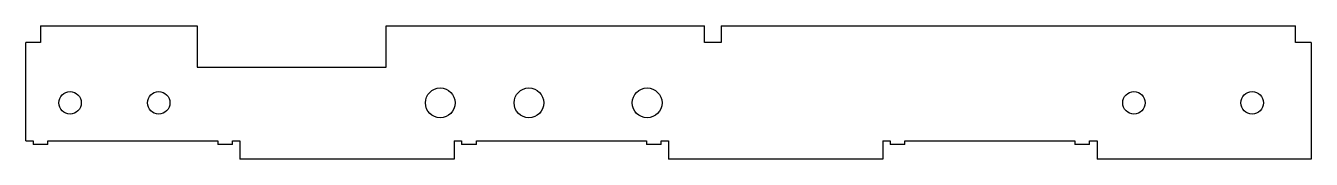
# Model space of a CAD drawing. Header units: inches. Extents: x 0 to 43.5, y 0 to 4.5.
import ezdxf

# ---------------------------------------------------------------- set-up
doc = ezdxf.new("R2010")
doc.units = ezdxf.units.IN
doc.header["$MEASUREMENT"] = 0
doc.layers.add('CUT', color=7, linetype='Continuous')

msp = doc.modelspace()

# ---------------------------------------------------------------- linework, layer by layer
at = {"layer": 'CUT'}
for p, q in [((0.5, 4.5), (0.5, 3.9375)), ((0.5, 4.5), (5.8, 4.5)), ((5.8, 4.5), (5.8, 3.1)), ((12.2, 4.5), (22.96875, 4.5)), ((12.2, 3.1), (12.2, 4.5)), ((22.96875, 3.9375), (22.96875, 4.5)), ((23.53125, 4.5), (23.53125, 3.9375)), ((23.53125, 4.5), (42.96875, 4.5)), ((42.96875, 3.9375), (42.96875, 4.5)), ((0.5, 3.9375), (0, 3.9375)), ((0, 0.625), (0, 3.9375)), ((23.53125, 3.9375), (22.96875, 3.9375)), ((43.5, 3.9375), (42.96875, 3.9375)), ((43.5, 3.9375), (43.5, 0)), ((5.8, 3.1), (12.2, 3.1)), ((0, 0.625), (0.25, 0.625)), ((0.25, 0.625), (0.25, 0.5)), ((0.75, 0.5), (0.25, 0.5)), ((0.75, 0.5), (0.75, 0.625)), ((0.75, 0.625), (6.5, 0.625)), ((6.5, 0.625), (6.5, 0.5)), ((7, 0.5), (6.5, 0.5)), ((7, 0.5), (7, 0.625)), ((7, 0.625), (7.25, 0.625)), ((7.25, 0.625), (7.25, 0)), ((14.5, 0.625), (14.5, 0)), ((14.5, 0.625), (14.75, 0.625)), ((14.75, 0.625), (14.75, 0.5)), ((15.25, 0.5), (14.75, 0.5)), ((15.25, 0.5), (15.25, 0.625)), ((15.25, 0.625), (21, 0.625)), ((21, 0.625), (21, 0.5)), ((21.5, 0.5), (21, 0.5)), ((21.5, 0.5), (21.5, 0.625)), ((21.5, 0.625), (21.75, 0.625)), ((21.75, 0.625), (21.75, 0)), ((29, 0.625), (29, 0)), ((29, 0.625), (29.25, 0.625)), ((29.25, 0.625), (29.25, 0.5)), ((29.75, 0.5), (29.25, 0.5)), ((29.75, 0.5), (29.75, 0.625)), ((29.75, 0.625), (35.5, 0.625)), ((35.5, 0.625), (35.5, 0.5)), ((36, 0.5), (35.5, 0.5)), ((36, 0.5), (36, 0.625)), ((36, 0.625), (36.25, 0.625)), ((36.25, 0.625), (36.25, 0)), ((14.5, 0), (7.25, 0)), ((29, 0), (21.75, 0)), ((43.5, 0), (36.25, 0))]:
    msp.add_line(p, q, dxfattribs=at)
for centre, radius in [((1.5, 1.9), 0.38), ((4.5, 1.9), 0.38), ((14.028, 1.9), 0.5025), ((17.028, 1.9), 0.5025), ((21.028, 1.9), 0.5025), ((37.5, 1.9), 0.38), ((41.5, 1.9), 0.38)]:
    msp.add_circle(centre, radius, dxfattribs=at)

doc.saveas('drawing.dxf')
